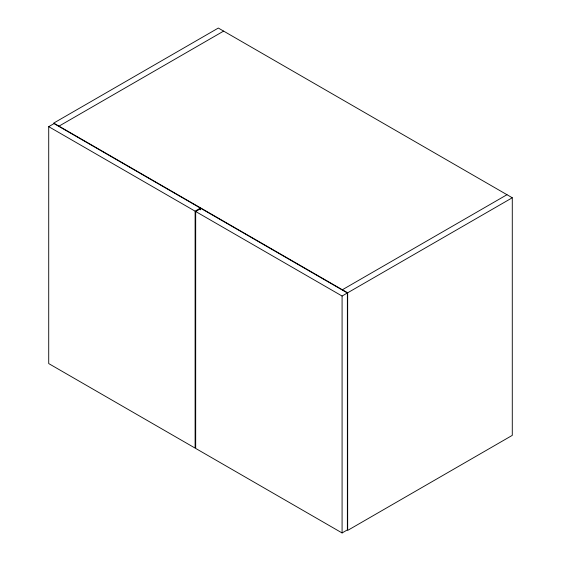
<?xml version="1.0" encoding="UTF-8"?>
<svg xmlns="http://www.w3.org/2000/svg" width="561" height="561" viewBox="0 0 561 561"><rect width="100%" height="100%" fill="white"/><g stroke="black" fill="none" stroke-linecap="round" stroke-linejoin="round"><path stroke-width="0.84" d="M48.716 126.653L195.109 211.167L195.109 448.092L48.716 363.577L48.716 126.653L54.01 123.595L200.396 208.117L200.396 209.863M59.003 126.141L223.622 31.107M195.109 211.167L200.396 208.117M195.691 211.511L200.985 208.454L347.371 292.975L347.371 529.893L342.084 532.95L195.691 448.435L195.691 211.511L342.084 296.026L347.371 292.975M342.378 289.749L506.99 194.709M347.666 292.8L512.284 197.767L512.284 435.364L347.666 530.404L347.666 292.8L53.716 123.09L218.327 28.05L512.284 197.767M342.084 296.026L342.084 532.95"/></g></svg>
